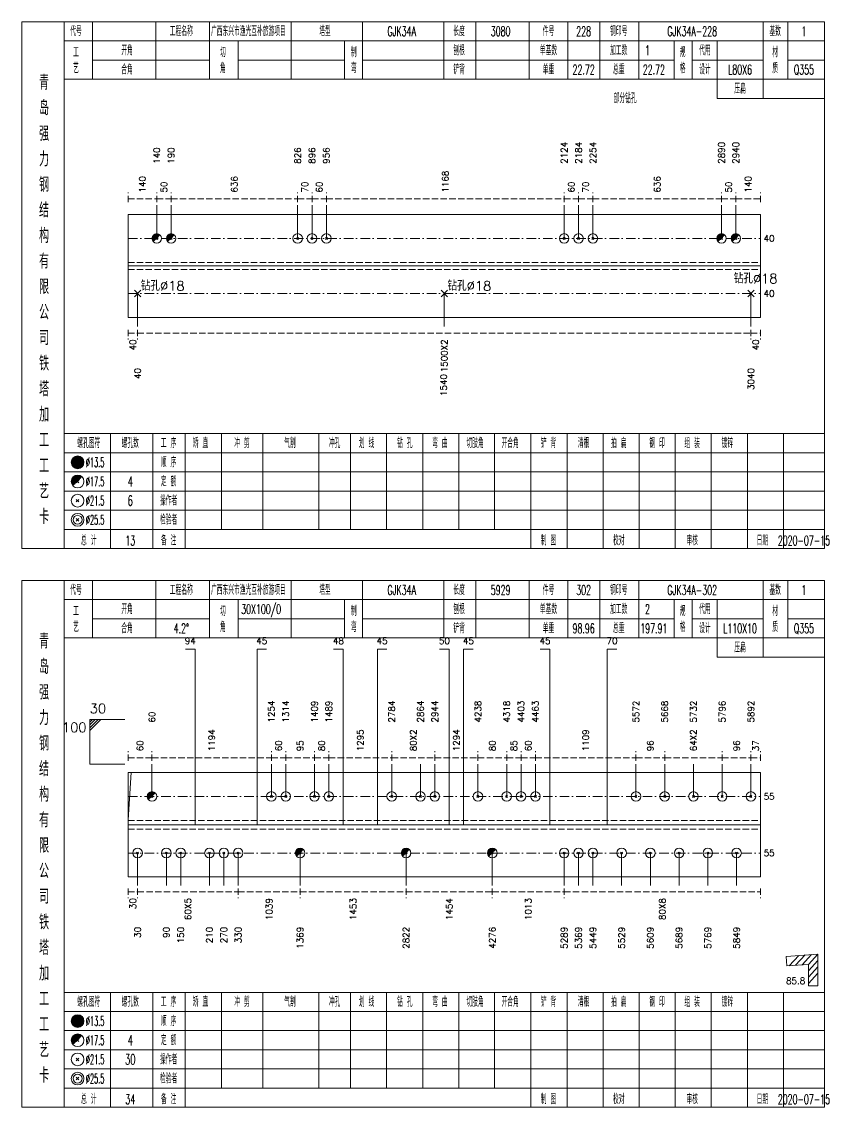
# Model space of a CAD drawing. Extents: x 0 to 2606, y -377 to 6479.
# Drawn here: x 1307 to 1559.9, y 5775 to 6115 of the extents above; entities that cross this region are included whole.
import ezdxf
from ezdxf.enums import TextEntityAlignment as Align

# ---------------------------------------------------------------- set-up
doc = ezdxf.new("R2010")
doc.units = 0
doc.header["$MEASUREMENT"] = 0
doc.linetypes.add('一点画线', pattern=[5.2, 3, -1, 0.2, -1])
doc.linetypes.add('虚线', pattern=[2.75, 2, -0.75])
doc.layers.get('0').update_dxf_attribs({"linetype": 'CONTINUOUS', "lineweight": 25})
for name, color, linetype, lineweight in [('1', 7, 'CONTINUOUS', 25), ('2', 7, 'CONTINUOUS', 25), ('4', 7, 'CONTINUOUS', 25)]:
    doc.layers.add(name, color=color, linetype=linetype, lineweight=lineweight)
doc.styles.get("Standard").update_dxf_attribs({"font": 'simplex.shx', "width": 0.7, "height": 3, "bigfont": 'gbhzfs.shx'})

msp = doc.modelspace()

# ---------------------------------------------------------------- linework, layer by layer
at = {"color": 8, "linetype": '虚线', "lineweight": 9}
for p, q in [((1340.3, 6058.5), (1340.3, 6061.5)), ((1340.3, 6059.5), (1349.3, 6059.5)), ((1349.3, 6058.5), (1349.3, 6061.5)), ((1349.3, 6058.5), (1349.3, 6061.5)), ((1349.3, 6059.5), (1353.8, 6059.5)), ((1353.8, 6058.5), (1353.8, 6061.5)), ((1353.8, 6058.5), (1353.8, 6061.5)), ((1353.8, 6059.5), (1393.43, 6059.5)), ((1393.43, 6058.5), (1393.43, 6061.5)), ((1393.43, 6058.5), (1393.43, 6061.5)), ((1393.43, 6059.5), (1397.93, 6059.5)), ((1397.93, 6058.5), (1397.93, 6061.5)), ((1397.93, 6058.5), (1397.93, 6061.5)), ((1397.93, 6059.5), (1402.43, 6059.5)), ((1402.43, 6058.5), (1402.43, 6061.5)), ((1402.43, 6058.5), (1402.43, 6061.5)), ((1402.43, 6059.5), (1476.91, 6059.5)), ((1476.91, 6058.5), (1476.91, 6061.5)), ((1476.91, 6058.5), (1476.91, 6061.5)), ((1476.91, 6059.5), (1481.41, 6059.5)), ((1481.41, 6058.5), (1481.41, 6061.5)), ((1481.41, 6058.5), (1481.41, 6061.5)), ((1481.41, 6059.5), (1485.91, 6059.5)), ((1485.91, 6058.5), (1485.91, 6061.5)), ((1485.91, 6058.5), (1485.91, 6061.5)), ((1485.91, 6059.5), (1526.18, 6059.5)), ((1526.18, 6058.5), (1526.18, 6061.5)), ((1526.18, 6058.5), (1526.18, 6061.5)), ((1526.18, 6059.5), (1530.68, 6059.5)), ((1530.68, 6058.5), (1530.68, 6061.5)), ((1530.68, 6058.5), (1530.68, 6061.5)), ((1530.68, 6059.5), (1538.4, 6059.5)), ((1538.4, 6058.5), (1538.4, 6061.5)), ((1340.3, 6018.5), (1340.3, 6015.5)), ((1343.3, 6018.5), (1343.3, 6015.5)), ((1343.3, 6018.5), (1343.3, 6015.5)), ((1535.4, 6018.5), (1535.4, 6015.5)), ((1535.4, 6018.5), (1535.4, 6015.5)), ((1538.4, 6018.5), (1538.4, 6015.5)), ((1340.3, 6017.5), (1343.3, 6017.5)), ((1343.3, 6017.5), (1535.4, 6017.5)), ((1535.4, 6017.5), (1538.4, 6017.5)), ((1340.3, 5883.5), (1340.3, 5886.5)), ((1347.8, 5883.5), (1347.8, 5886.5)), ((1347.8, 5883.5), (1347.8, 5886.5)), ((1385.2, 5883.5), (1385.2, 5886.5)), ((1385.2, 5883.5), (1385.2, 5886.5)), ((1389.7, 5883.5), (1389.7, 5886.5)), ((1389.7, 5883.5), (1389.7, 5886.5)), ((1398.7, 5883.5), (1398.7, 5886.5)), ((1398.7, 5883.5), (1398.7, 5886.5)), ((1403.2, 5883.5), (1403.2, 5886.5)), ((1403.2, 5883.5), (1403.2, 5886.5)), ((1422.9, 5883.5), (1422.9, 5886.5)), ((1422.9, 5883.5), (1422.9, 5886.5)), ((1436.4, 5883.5), (1436.4, 5886.5)), ((1436.4, 5883.5), (1436.4, 5886.5)), ((1449.9, 5883.5), (1449.9, 5886.5)), ((1449.9, 5883.5), (1449.9, 5886.5)), ((1458.9, 5883.5), (1458.9, 5886.5)), ((1458.9, 5883.5), (1458.9, 5886.5)), ((1463.4, 5883.5), (1463.4, 5886.5)), ((1463.4, 5883.5), (1463.4, 5886.5)), ((1467.9, 5883.5), (1467.9, 5886.5)), ((1467.9, 5883.5), (1467.9, 5886.5)), ((1499.4, 5883.5), (1499.4, 5886.5)), ((1499.4, 5883.5), (1499.4, 5886.5)), ((1508.4, 5883.5), (1508.4, 5886.5)), ((1508.4, 5883.5), (1508.4, 5886.5)), ((1526.4, 5883.5), (1526.4, 5886.5)), ((1526.4, 5883.5), (1526.4, 5886.5)), ((1535.4, 5883.5), (1535.4, 5886.5)), ((1535.4, 5883.5), (1535.4, 5886.5)), ((1538.4, 5883.5), (1538.4, 5886.5)), ((1340.3, 5884.5), (1347.8, 5884.5)), ((1347.8, 5884.5), (1385.2, 5884.5)), ((1385.2, 5884.5), (1389.7, 5884.5)), ((1389.7, 5884.5), (1398.7, 5884.5)), ((1398.7, 5884.5), (1403.2, 5884.5)), ((1403.2, 5884.5), (1422.9, 5884.5)), ((1422.9, 5884.5), (1436.4, 5884.5)), ((1436.4, 5884.5), (1449.9, 5884.5)), ((1449.9, 5884.5), (1458.9, 5884.5)), ((1458.9, 5884.5), (1463.4, 5884.5)), ((1463.4, 5884.5), (1467.9, 5884.5)), ((1467.9, 5884.5), (1499.4, 5884.5)), ((1499.4, 5884.5), (1508.4, 5884.5)), ((1508.4, 5884.5), (1526.4, 5884.5)), ((1526.4, 5884.5), (1535.4, 5884.5)), ((1535.4, 5884.5), (1538.4, 5884.5)), ((1340.3, 5843.5), (1340.3, 5840.5)), ((1340.3, 5842.5), (1343.3, 5842.5)), ((1343.3, 5843.5), (1343.3, 5840.5)), ((1343.3, 5843.5), (1343.3, 5840.5)), ((1343.3, 5842.5), (1374.8, 5842.5)), ((1374.8, 5843.5), (1374.8, 5840.5)), ((1374.8, 5843.5), (1374.8, 5840.5)), ((1374.8, 5842.5), (1394.2, 5842.5)), ((1394.2, 5843.5), (1394.2, 5840.5)), ((1394.2, 5843.5), (1394.2, 5840.5)), ((1394.2, 5842.5), (1427.4, 5842.5)), ((1427.4, 5843.5), (1427.4, 5840.5)), ((1427.4, 5843.5), (1427.4, 5840.5)), ((1427.4, 5842.5), (1454.4, 5842.5)), ((1454.4, 5843.5), (1454.4, 5840.5)), ((1454.4, 5843.5), (1454.4, 5840.5)), ((1454.4, 5842.5), (1476.9, 5842.5)), ((1476.9, 5843.5), (1476.9, 5840.5)), ((1476.9, 5843.5), (1476.9, 5840.5)), ((1476.9, 5842.5), (1538.4, 5842.5)), ((1538.4, 5843.5), (1538.4, 5840.5))]:
    msp.add_line(p, q, dxfattribs=at)
at = {"color": 7, "linetype": 'Continuous', "lineweight": 13}
for p, q in [((1349.3, 6047.12), (1349.3, 6057.5)), ((1353.8, 6047.12), (1353.8, 6057.5)), ((1393.43, 6047.12), (1393.43, 6057.5)), ((1397.93, 6047.12), (1397.93, 6057.5)), ((1402.43, 6047.12), (1402.43, 6057.5)), ((1476.91, 6047.12), (1476.91, 6057.5)), ((1481.41, 6047.12), (1481.41, 6057.5)), ((1485.91, 6047.12), (1485.91, 6057.5)), ((1526.18, 6047.12), (1526.18, 6057.5)), ((1530.68, 6047.12), (1530.68, 6057.5)), ((1393.13, 6046.82), (1393.73, 6047.43)), ((1393.73, 6046.82), (1393.13, 6047.43)), ((1397.63, 6046.82), (1398.23, 6047.43)), ((1398.23, 6046.82), (1397.63, 6047.43)), ((1402.13, 6046.82), (1402.73, 6047.43)), ((1402.73, 6046.82), (1402.13, 6047.43)), ((1476.61, 6046.82), (1477.21, 6047.43)), ((1477.21, 6046.82), (1476.61, 6047.43)), ((1481.11, 6046.82), (1481.71, 6047.43)), ((1481.71, 6046.82), (1481.11, 6047.43)), ((1485.61, 6046.82), (1486.21, 6047.43)), ((1486.21, 6046.82), (1485.61, 6047.43)), ((1343.3, 6029.88), (1343.3, 6019.5)), ((1439.35, 6029.88), (1439.35, 6019.5)), ((1535.4, 6029.88), (1535.4, 6019.5)), ((1328.3, 5896.5), (1339.3, 5896.5)), ((1328.3, 5882.5), (1328.3, 5896.5)), ((1329.17, 5896.5), (1328.3, 5895.62)), ((1330.05, 5896.5), (1328.3, 5894.75)), ((1330.92, 5896.5), (1328.3, 5893.88)), ((1331.8, 5896.5), (1328.3, 5893)), ((1328.3, 5882.5), (1339.3, 5882.5)), ((1347.8, 5872.36), (1347.8, 5882.5)), ((1385.2, 5872.36), (1385.2, 5882.5)), ((1389.7, 5872.36), (1389.7, 5882.5)), ((1398.7, 5872.36), (1398.7, 5882.5)), ((1403.2, 5872.36), (1403.2, 5882.5)), ((1422.9, 5872.36), (1422.9, 5882.5)), ((1431.9, 5872.36), (1431.9, 5882.5)), ((1436.4, 5872.36), (1436.4, 5882.5)), ((1449.9, 5872.36), (1449.9, 5882.5)), ((1458.9, 5872.36), (1458.9, 5882.5)), ((1463.4, 5872.36), (1463.4, 5882.5)), ((1467.9, 5872.36), (1467.9, 5882.5)), ((1499.4, 5872.36), (1499.4, 5882.5)), ((1508.4, 5872.36), (1508.4, 5882.5)), ((1517.4, 5872.36), (1517.4, 5882.5)), ((1526.4, 5872.36), (1526.4, 5882.5)), ((1535.4, 5872.36), (1535.4, 5882.5)), ((1340.3, 5864.99), (1341.3, 5879.86)), ((1384.9, 5872.06), (1385.5, 5872.66)), ((1385.5, 5872.06), (1384.9, 5872.66)), ((1389.4, 5872.06), (1390, 5872.66)), ((1390, 5872.06), (1389.4, 5872.66)), ((1398.4, 5872.06), (1399, 5872.66)), ((1399, 5872.06), (1398.4, 5872.66)), ((1402.9, 5872.06), (1403.5, 5872.66)), ((1403.5, 5872.06), (1402.9, 5872.66)), ((1422.6, 5872.06), (1423.2, 5872.66)), ((1423.2, 5872.06), (1422.6, 5872.66)), ((1431.6, 5872.06), (1432.2, 5872.66)), ((1432.2, 5872.06), (1431.6, 5872.66)), ((1436.1, 5872.06), (1436.7, 5872.66)), ((1436.7, 5872.06), (1436.1, 5872.66)), ((1449.6, 5872.06), (1450.2, 5872.66)), ((1450.2, 5872.06), (1449.6, 5872.66)), ((1458.6, 5872.06), (1459.2, 5872.66)), ((1459.2, 5872.06), (1458.6, 5872.66)), ((1463.1, 5872.06), (1463.7, 5872.66)), ((1463.7, 5872.06), (1463.1, 5872.66)), ((1467.6, 5872.06), (1468.2, 5872.66)), ((1468.2, 5872.06), (1467.6, 5872.66)), ((1499.1, 5872.06), (1499.7, 5872.66)), ((1499.7, 5872.06), (1499.1, 5872.66)), ((1508.1, 5872.06), (1508.7, 5872.66)), ((1508.7, 5872.06), (1508.1, 5872.66)), ((1517.1, 5872.06), (1517.7, 5872.66)), ((1517.7, 5872.06), (1517.1, 5872.66)), ((1526.1, 5872.06), (1526.7, 5872.66)), ((1526.7, 5872.06), (1526.1, 5872.66)), ((1535.1, 5872.06), (1535.7, 5872.66)), ((1535.7, 5872.06), (1535.1, 5872.66)), ((1343.3, 5854.64), (1343.3, 5844.5)), ((1352.3, 5854.64), (1352.3, 5844.5)), ((1356.8, 5854.64), (1356.8, 5844.5)), ((1365.8, 5854.64), (1365.8, 5844.5)), ((1370.3, 5854.64), (1370.3, 5844.5)), ((1374.8, 5854.64), (1374.8, 5844.5)), ((1394.2, 5854.64), (1394.2, 5844.5)), ((1427.4, 5854.64), (1427.4, 5844.5)), ((1454.4, 5854.64), (1454.4, 5844.5)), ((1476.9, 5854.64), (1476.9, 5844.5)), ((1481.4, 5854.64), (1481.4, 5844.5)), ((1485.9, 5854.64), (1485.9, 5844.5)), ((1494.9, 5854.64), (1494.9, 5844.5)), ((1503.9, 5854.64), (1503.9, 5844.5)), ((1512.9, 5854.64), (1512.9, 5844.5)), ((1521.9, 5854.64), (1521.9, 5844.5)), ((1530.9, 5854.64), (1530.9, 5844.5))]:
    msp.add_line(p, q, dxfattribs=at)
at = {"color": 7, "linetype": 'Continuous', "lineweight": 18}
for p, q in [((1340.3, 6054.62), (1340.3, 6022.38)), ((1340.3, 6054.62), (1538.4, 6054.62)), ((1538.4, 6054.62), (1538.4, 6022.38)), ((1340.3, 6038.5), (1538.4, 6038.5)), ((1340.3, 5879.86), (1340.3, 5847.14)), ((1340.3, 5879.86), (1538.4, 5879.86)), ((1538.4, 5879.86), (1538.4, 5847.14)), ((1340.3, 5863.5), (1538.4, 5863.5))]:
    msp.add_line(p, q, dxfattribs=at)
at = {"color": 3, "linetype": '一点画线', "lineweight": 13}
for p, q in [((1340.3, 6047.12), (1538.4, 6047.12)), ((1340.3, 6029.88), (1538.4, 6029.88)), ((1340.3, 5872.36), (1538.4, 5872.36)), ((1340.3, 5854.64), (1538.4, 5854.64))]:
    msp.add_line(p, q, dxfattribs=at)
at = {"color": 7, "linetype": 'Continuous', "lineweight": 0}
for p, q in [((1349, 6046.82), (1349.6, 6047.43)), ((1349, 6047.43), (1349.6, 6046.82)), ((1353.5, 6046.82), (1354.1, 6047.43)), ((1353.5, 6047.43), (1354.1, 6046.82)), ((1525.88, 6046.82), (1526.48, 6047.43)), ((1525.88, 6047.43), (1526.48, 6046.82)), ((1530.38, 6046.82), (1530.98, 6047.43)), ((1530.38, 6047.43), (1530.98, 6046.82)), ((1347.5, 5872.06), (1348.1, 5872.66)), ((1347.5, 5872.66), (1348.1, 5872.06))]:
    msp.add_line(p, q, dxfattribs=at)
at = {"color": 1, "linetype": '虚线', "lineweight": 18}
for p, q in [((1340.3, 6039.62), (1538.4, 6039.62)), ((1340.3, 6037.38), (1538.4, 6037.38)), ((1340.3, 5864.86), (1538.4, 5864.86)), ((1340.3, 5862.14), (1538.4, 5862.14))]:
    msp.add_line(p, q, dxfattribs=at)
at = {"color": 7, "linetype": 'Continuous', "lineweight": 13}
for centre in [(1349.3, 6047.12), (1353.8, 6047.12), (1393.43, 6047.12), (1397.93, 6047.12), (1402.43, 6047.12), (1476.91, 6047.12), (1481.41, 6047.12), (1485.91, 6047.12), (1526.18, 6047.12), (1530.68, 6047.12), (1347.8, 5872.36), (1385.2, 5872.36), (1389.7, 5872.36), (1398.7, 5872.36), (1403.2, 5872.36), (1422.9, 5872.36), (1431.9, 5872.36), (1436.4, 5872.36), (1449.9, 5872.36), (1458.9, 5872.36), (1463.4, 5872.36), (1467.9, 5872.36), (1499.4, 5872.36), (1508.4, 5872.36), (1517.4, 5872.36), (1526.4, 5872.36), (1535.4, 5872.36)]:
    msp.add_circle(centre, 1.5, dxfattribs=at)
for centre, radius in [((1349.3, 6047.12), 1.35), ((1349.3, 6047.12), 1.2), ((1349.3, 6047.12), 1.05), ((1349.3, 6047.12), 0.9), ((1349.3, 6047.12), 0.75), ((1349.3, 6047.12), 0.6), ((1349.3, 6047.12), 0.45), ((1349.3, 6047.12), 0.3), ((1349.3, 6047.12), 0.15), ((1353.8, 6047.12), 1.35), ((1353.8, 6047.12), 1.2), ((1353.8, 6047.12), 1.05), ((1353.8, 6047.12), 0.9), ((1353.8, 6047.12), 0.75), ((1353.8, 6047.12), 0.6), ((1353.8, 6047.12), 0.45), ((1353.8, 6047.12), 0.3), ((1353.8, 6047.12), 0.15), ((1526.18, 6047.12), 1.35), ((1526.18, 6047.12), 1.2), ((1526.18, 6047.12), 1.05), ((1526.18, 6047.12), 0.9), ((1526.18, 6047.12), 0.75), ((1526.18, 6047.12), 0.6), ((1526.18, 6047.12), 0.45), ((1526.18, 6047.12), 0.3), ((1526.18, 6047.12), 0.15), ((1530.68, 6047.12), 1.35), ((1530.68, 6047.12), 1.2), ((1530.68, 6047.12), 1.05), ((1530.68, 6047.12), 0.9), ((1530.68, 6047.12), 0.75), ((1530.68, 6047.12), 0.6), ((1530.68, 6047.12), 0.45), ((1530.68, 6047.12), 0.3), ((1530.68, 6047.12), 0.15), ((1347.8, 5872.36), 1.35), ((1347.8, 5872.36), 1.2), ((1347.8, 5872.36), 1.05), ((1347.8, 5872.36), 0.9), ((1347.8, 5872.36), 0.75), ((1347.8, 5872.36), 0.6), ((1347.8, 5872.36), 0.45), ((1347.8, 5872.36), 0.3), ((1347.8, 5872.36), 0.15)]:
    msp.add_arc(centre, radius, 45, 225, dxfattribs=at)
at = {"layer": '1', "color": 7, "linetype": 'Continuous', "lineweight": 13}
for p, q in [((1342.3, 6028.88), (1344.3, 6030.88)), ((1342.3, 6030.88), (1344.3, 6028.88)), ((1438.35, 6028.88), (1440.35, 6030.88)), ((1438.35, 6030.88), (1440.35, 6028.88)), ((1534.4, 6028.88), (1536.4, 6030.88)), ((1534.4, 6030.88), (1536.4, 6028.88)), ((1343, 5854.34), (1343.6, 5854.94)), ((1343.6, 5854.34), (1343, 5854.94)), ((1352, 5854.34), (1352.6, 5854.94)), ((1352.6, 5854.34), (1352, 5854.94)), ((1356.5, 5854.34), (1357.1, 5854.94)), ((1357.1, 5854.34), (1356.5, 5854.94)), ((1365.5, 5854.34), (1366.1, 5854.94)), ((1366.1, 5854.34), (1365.5, 5854.94)), ((1370, 5854.34), (1370.6, 5854.94)), ((1370.6, 5854.34), (1370, 5854.94)), ((1374.5, 5854.34), (1375.1, 5854.94)), ((1375.1, 5854.34), (1374.5, 5854.94)), ((1476.6, 5854.34), (1477.2, 5854.94)), ((1477.2, 5854.34), (1476.6, 5854.94)), ((1481.1, 5854.34), (1481.7, 5854.94)), ((1481.7, 5854.34), (1481.1, 5854.94)), ((1485.6, 5854.34), (1486.2, 5854.94)), ((1486.2, 5854.34), (1485.6, 5854.94)), ((1494.6, 5854.34), (1495.2, 5854.94)), ((1495.2, 5854.34), (1494.6, 5854.94)), ((1503.6, 5854.34), (1504.2, 5854.94)), ((1504.2, 5854.34), (1503.6, 5854.94)), ((1512.6, 5854.34), (1513.2, 5854.94)), ((1513.2, 5854.34), (1512.6, 5854.94)), ((1521.6, 5854.34), (1522.2, 5854.94)), ((1522.2, 5854.34), (1521.6, 5854.94)), ((1530.6, 5854.34), (1531.2, 5854.94)), ((1531.2, 5854.34), (1530.6, 5854.94))]:
    msp.add_line(p, q, dxfattribs=at)
at = {"layer": '1', "color": 7, "linetype": 'Continuous', "lineweight": 18}
for p, q in [((1340.3, 6022.38), (1538.4, 6022.38)), ((1340.3, 5847.14), (1538.4, 5847.14))]:
    msp.add_line(p, q, dxfattribs=at)
at = {"layer": '1', "color": 7, "linetype": 'Continuous', "lineweight": 0}
for p, q in [((1393.9, 5854.34), (1394.5, 5854.94)), ((1393.9, 5854.94), (1394.5, 5854.34)), ((1427.1, 5854.34), (1427.7, 5854.94)), ((1427.1, 5854.94), (1427.7, 5854.34)), ((1454.1, 5854.34), (1454.7, 5854.94)), ((1454.1, 5854.94), (1454.7, 5854.34))]:
    msp.add_line(p, q, dxfattribs=at)
at = {"layer": '1', "color": 7, "linetype": 'Continuous', "lineweight": 13}
for centre in [(1343.3, 5854.64), (1352.3, 5854.64), (1356.8, 5854.64), (1365.8, 5854.64), (1370.3, 5854.64), (1374.8, 5854.64), (1394.2, 5854.64), (1427.4, 5854.64), (1454.4, 5854.64), (1476.9, 5854.64), (1481.4, 5854.64), (1485.9, 5854.64), (1494.9, 5854.64), (1503.9, 5854.64), (1512.9, 5854.64), (1521.9, 5854.64), (1530.9, 5854.64)]:
    msp.add_circle(centre, 1.5, dxfattribs=at)
for centre, radius in [((1394.2, 5854.64), 1.35), ((1394.2, 5854.64), 1.2), ((1394.2, 5854.64), 1.05), ((1394.2, 5854.64), 0.9), ((1394.2, 5854.64), 0.75), ((1394.2, 5854.64), 0.6), ((1394.2, 5854.64), 0.45), ((1394.2, 5854.64), 0.3), ((1427.4, 5854.64), 1.35), ((1427.4, 5854.64), 1.2), ((1427.4, 5854.64), 1.05), ((1427.4, 5854.64), 0.9), ((1427.4, 5854.64), 0.75), ((1427.4, 5854.64), 0.6), ((1427.4, 5854.64), 0.45), ((1427.4, 5854.64), 0.3), ((1454.4, 5854.64), 1.35), ((1454.4, 5854.64), 1.2), ((1454.4, 5854.64), 1.05), ((1454.4, 5854.64), 0.9), ((1454.4, 5854.64), 0.75), ((1454.4, 5854.64), 0.6), ((1454.4, 5854.64), 0.45), ((1454.4, 5854.64), 0.3), ((1394.2, 5854.64), 0.15), ((1427.4, 5854.64), 0.15), ((1454.4, 5854.64), 0.15)]:
    msp.add_arc(centre, radius, 45, 225, dxfattribs=at)
at = {"layer": '2', "color": 7, "linetype": 'Continuous', "lineweight": 13}
for p, q in [((1361.3, 5918.5), (1358.3, 5918.5)), ((1361.3, 5863.5), (1361.3, 5918.5)), ((1380.7, 5863.5), (1380.7, 5918.5)), ((1380.7, 5918.5), (1383.7, 5918.5)), ((1407.7, 5918.5), (1404.7, 5918.5)), ((1407.7, 5863.5), (1407.7, 5918.5)), ((1418.4, 5863.5), (1418.4, 5918.5)), ((1418.4, 5918.5), (1421.4, 5918.5)), ((1440.9, 5918.5), (1437.9, 5918.5)), ((1440.9, 5863.5), (1440.9, 5918.5)), ((1445.4, 5863.5), (1445.4, 5918.5)), ((1445.4, 5918.5), (1448.4, 5918.5)), ((1472.4, 5918.5), (1469.4, 5918.5)), ((1472.4, 5863.5), (1472.4, 5918.5)), ((1490.4, 5863.5), (1490.4, 5918.5)), ((1490.4, 5918.5), (1493.4, 5918.5)), ((1556.4, 5823), (1546.43, 5822.27)), ((1546.43, 5822.27), (1546.65, 5819.28)), ((1547.42, 5819.33), (1550.42, 5822.56)), ((1549.41, 5819.48), (1552.41, 5822.71)), ((1551.41, 5819.63), (1554.41, 5822.85)), ((1553.4, 5819.77), (1556.4, 5823)), ((1553.4, 5817.77), (1556.4, 5821)), ((1556.4, 5813), (1556.4, 5823)), ((1546.65, 5819.28), (1553.4, 5819.77)), ((1553.4, 5819.77), (1553.4, 5813)), ((1553.4, 5815.77), (1556.4, 5819)), ((1553.4, 5813.77), (1556.4, 5817)), ((1553.4, 5813), (1556.4, 5813))]:
    msp.add_line(p, q, dxfattribs=at)
at = {"layer": '4', "color": 1, "linetype": 'Continuous', "lineweight": 18}
for p, q in [((1320.3, 5950), (1320.3, 6115)), ((1329.2, 6097), (1329.2, 6115)), ((1349, 6097), (1349, 6115)), ((1365.8, 6097), (1365.8, 6115)), ((1391.4, 6097), (1391.4, 6115)), ((1413.7, 6097), (1413.7, 6115)), ((1439.2, 6097), (1439.2, 6115)), ((1449.2, 6097), (1449.2, 6115)), ((1465.9, 6097), (1465.9, 6115)), ((1478.1, 6097), (1478.1, 6115)), ((1488.1, 6097), (1488.1, 6115)), ((1500.3, 6097), (1500.3, 6115)), ((1539.2, 6091), (1539.2, 6115)), ((1547, 6097), (1547, 6115)), ((1320.3, 6109), (1558.4, 6109)), ((1374.8, 6097), (1374.8, 6109)), ((1408.1, 6097), (1408.1, 6109)), ((1511.4, 6097), (1511.4, 6109)), ((1517, 6097), (1517, 6109)), ((1524.8, 6091), (1524.8, 6109)), ((1329.2, 6103), (1365.8, 6103)), ((1374.8, 6103), (1408.1, 6103)), ((1413.7, 6103), (1511.4, 6103)), ((1517, 6103), (1539.2, 6103)), ((1547, 6103), (1558.4, 6103)), ((1320.3, 6097), (1558.4, 6097)), ((1524.8, 6091), (1558.4, 6091)), ((1320.3, 5986), (1558.4, 5986)), ((1334.8, 5950), (1334.8, 5986)), ((1348.1, 5950), (1348.1, 5986)), ((1358.2, 5950), (1358.2, 5986)), ((1369.6, 5956), (1369.6, 5986)), ((1382.5, 5956), (1382.5, 5986)), ((1400.1, 5956), (1400.1, 5986)), ((1410, 5956), (1410, 5986)), ((1421.3, 5956), (1421.3, 5986)), ((1432.6, 5956), (1432.6, 5986)), ((1443.9, 5956), (1443.9, 5986)), ((1455.1, 5956), (1455.1, 5986)), ((1466.5, 5956), (1466.5, 5986)), ((1477.8, 5956), (1477.8, 5986)), ((1489.1, 5956), (1489.1, 5986)), ((1500.4, 5956), (1500.4, 5986)), ((1511.7, 5956), (1511.7, 5986)), ((1523, 5956), (1523, 5986)), ((1534.3, 5956), (1534.3, 5986)), ((1545.6, 5956), (1545.6, 5986)), ((1320.3, 5980), (1558.4, 5980)), ((1320.3, 5974), (1558.4, 5974)), ((1320.3, 5968), (1558.4, 5968)), ((1320.3, 5962), (1558.4, 5962)), ((1320.3, 5956), (1558.4, 5956)), ((1466.5, 5950), (1466.5, 5956)), ((1477.8, 5950), (1477.8, 5956)), ((1489.1, 5950), (1489.1, 5956)), ((1500.4, 5950), (1500.4, 5956)), ((1511.7, 5950), (1511.7, 5956)), ((1523, 5950), (1523, 5956)), ((1534.3, 5950), (1534.3, 5956)), ((1545.6, 5950), (1545.6, 5956)), ((1320.3, 5775), (1320.3, 5940)), ((1329.2, 5922), (1329.2, 5940)), ((1349, 5922), (1349, 5940)), ((1365.8, 5922), (1365.8, 5940)), ((1391.4, 5922), (1391.4, 5940)), ((1413.7, 5922), (1413.7, 5940)), ((1439.2, 5922), (1439.2, 5940)), ((1449.2, 5922), (1449.2, 5940)), ((1465.9, 5922), (1465.9, 5940)), ((1478.1, 5922), (1478.1, 5940)), ((1488.1, 5922), (1488.1, 5940)), ((1500.3, 5922), (1500.3, 5940)), ((1539.2, 5916), (1539.2, 5940)), ((1547, 5922), (1547, 5940)), ((1320.3, 5934), (1558.4, 5934)), ((1374.8, 5922), (1374.8, 5934)), ((1408.1, 5922), (1408.1, 5934)), ((1511.4, 5922), (1511.4, 5934)), ((1517, 5922), (1517, 5934)), ((1524.8, 5916), (1524.8, 5934)), ((1329.2, 5928), (1365.8, 5928)), ((1374.8, 5928), (1408.1, 5928)), ((1413.7, 5928), (1511.4, 5928)), ((1517, 5928), (1539.2, 5928)), ((1547, 5928), (1558.4, 5928)), ((1320.3, 5922), (1558.4, 5922)), ((1524.8, 5916), (1558.4, 5916)), ((1320.3, 5811), (1558.4, 5811)), ((1334.8, 5775), (1334.8, 5811)), ((1348.1, 5775), (1348.1, 5811)), ((1358.2, 5775), (1358.2, 5811)), ((1369.6, 5781), (1369.6, 5811)), ((1382.5, 5781), (1382.5, 5811)), ((1400.1, 5781), (1400.1, 5811)), ((1410, 5781), (1410, 5811)), ((1421.3, 5781), (1421.3, 5811)), ((1432.6, 5781), (1432.6, 5811)), ((1443.9, 5781), (1443.9, 5811)), ((1455.1, 5781), (1455.1, 5811)), ((1466.5, 5781), (1466.5, 5811)), ((1477.8, 5781), (1477.8, 5811)), ((1489.1, 5781), (1489.1, 5811)), ((1500.4, 5781), (1500.4, 5811)), ((1511.7, 5781), (1511.7, 5811)), ((1523, 5781), (1523, 5811)), ((1534.3, 5781), (1534.3, 5811)), ((1545.6, 5781), (1545.6, 5811)), ((1320.3, 5805), (1558.4, 5805)), ((1320.3, 5799), (1558.4, 5799)), ((1320.3, 5793), (1558.4, 5793)), ((1320.3, 5787), (1558.4, 5787)), ((1320.3, 5781), (1558.4, 5781)), ((1466.5, 5775), (1466.5, 5781)), ((1477.8, 5775), (1477.8, 5781)), ((1489.1, 5775), (1489.1, 5781)), ((1500.4, 5775), (1500.4, 5781)), ((1511.7, 5775), (1511.7, 5781)), ((1523, 5775), (1523, 5781)), ((1534.3, 5775), (1534.3, 5781)), ((1545.6, 5775), (1545.6, 5781))]:
    msp.add_line(p, q, dxfattribs=at)
at = {"layer": '4', "color": 7, "linetype": 'Continuous', "lineweight": 13}
for p, q in [((1324.3, 5976.8), (1324.7, 5977.2)), ((1324.7, 5976.8), (1324.3, 5977.2)), ((1324.1, 5964.6), (1324.9, 5965.4)), ((1324.9, 5964.6), (1324.1, 5965.4)), ((1324.1, 5958.6), (1324.9, 5959.4)), ((1324.9, 5958.6), (1324.1, 5959.4)), ((1324.3, 5801.8), (1324.7, 5802.2)), ((1324.7, 5801.8), (1324.3, 5802.2)), ((1324.1, 5789.6), (1324.9, 5790.4)), ((1324.9, 5789.6), (1324.1, 5790.4)), ((1324.1, 5783.6), (1324.9, 5784.4)), ((1324.9, 5783.6), (1324.1, 5784.4))]:
    msp.add_line(p, q, dxfattribs=at)
at = {"layer": '4', "color": 7, "linetype": 'Continuous', "lineweight": 0}
for p, q in [((1324.1, 5970.6), (1324.9, 5971.4)), ((1324.1, 5971.4), (1324.9, 5970.6)), ((1324.1, 5795.6), (1324.9, 5796.4)), ((1324.1, 5796.4), (1324.9, 5795.6))]:
    msp.add_line(p, q, dxfattribs=at)
at = {"layer": '4', "color": 1, "linetype": 'Continuous', "lineweight": 18}
for points in [[(1307, 6115), (1307, 5950), (1558.4, 5950), (1558.4, 6115)], [(1307, 5940), (1307, 5775), (1558.4, 5775), (1558.4, 5940)]]:
    msp.add_lwpolyline(points, close=True, dxfattribs=at)
at = {"layer": '4', "color": 7, "linetype": 'Continuous', "lineweight": 13}
for centre, radius in [((1324.5, 5977), 2), ((1324.5, 5977), 1.8), ((1324.5, 5977), 1.6), ((1324.5, 5977), 1.4), ((1324.5, 5977), 1.2), ((1324.5, 5977), 1), ((1324.5, 5977), 0.8), ((1324.5, 5977), 0.6), ((1324.5, 5977), 0.4), ((1324.5, 5977), 0.2), ((1324.5, 5971), 2), ((1324.5, 5965), 2), ((1324.5, 5959), 2), ((1324.5, 5959), 1.4), ((1324.5, 5802), 2), ((1324.5, 5802), 1.8), ((1324.5, 5802), 1.6), ((1324.5, 5802), 1.4), ((1324.5, 5802), 1.2), ((1324.5, 5802), 1), ((1324.5, 5802), 0.8), ((1324.5, 5802), 0.6), ((1324.5, 5802), 0.4), ((1324.5, 5802), 0.2), ((1324.5, 5796), 2), ((1324.5, 5790), 2), ((1324.5, 5784), 2), ((1324.5, 5784), 1.4)]:
    msp.add_circle(centre, radius, dxfattribs=at)
for centre, radius in [((1324.5, 5971), 1.8), ((1324.5, 5971), 1.6), ((1324.5, 5971), 1.4), ((1324.5, 5971), 1.2), ((1324.5, 5971), 1), ((1324.5, 5971), 0.8), ((1324.5, 5971), 0.6), ((1324.5, 5971), 0.4), ((1324.5, 5971), 0.2), ((1324.5, 5796), 1.8), ((1324.5, 5796), 1.6), ((1324.5, 5796), 1.4), ((1324.5, 5796), 1.2), ((1324.5, 5796), 1), ((1324.5, 5796), 0.8), ((1324.5, 5796), 0.6), ((1324.5, 5796), 0.4), ((1324.5, 5796), 0.2)]:
    msp.add_arc(centre, radius, 45, 225, dxfattribs=at)

# ---------------------------------------------------------------- texts
at = {"color": 7, "linetype": 'Continuous', "lineweight": 13}
for s, p in [('2124', (1476.91, 6070.5)), ('2184', (1481.41, 6070.5)), ('2254', (1485.91, 6070.5)), ('2890', (1526.18, 6070.5)), ('2940', (1530.68, 6070.5)), ('140', (1349.3, 6070.5)), ('190', (1353.8, 6070.5)), ('826', (1393.43, 6070.5)), ('896', (1397.93, 6070.5)), ('956', (1402.43, 6070.5)), ('1254', (1385.2, 5895.5)), ('1314', (1389.7, 5895.5)), ('1409', (1398.7, 5895.5)), ('1489', (1403.2, 5895.5)), ('2784', (1422.9, 5895.5)), ('2864', (1431.9, 5895.5)), ('2944', (1436.4, 5895.5)), ('4238', (1449.9, 5895.5)), ('4318', (1458.9, 5895.5)), ('4403', (1463.4, 5895.5)), ('4463', (1467.9, 5895.5)), ('5572', (1499.4, 5895.5)), ('5668', (1508.4, 5895.5)), ('5732', (1517.4, 5895.5)), ('5796', (1526.4, 5895.5)), ('5892', (1535.4, 5895.5)), ('60', (1347.8, 5895.5))]:
    msp.add_text(s, height=2, rotation=90, dxfattribs=at).set_placement(p, align=Align.MIDDLE_LEFT)
at = {"color": 8, "linetype": 'Continuous', "lineweight": 9}
for s, p in [('140', (1344.8, 6061.5)), ('636', (1373.62, 6061.5)), ('1168', (1439.67, 6061.5)), ('636', (1506.05, 6061.5)), ('140', (1534.54, 6061.5)), ('50', (1351.55, 6061.5)), ('70', (1395.68, 6061.5)), ('60', (1400.18, 6061.5)), ('60', (1479.16, 6061.5)), ('70', (1483.66, 6061.5)), ('50', (1528.43, 6061.5)), ('1194', (1366.5, 5886.5)), ('1295', (1413.05, 5886.5)), ('80X2', (1429.65, 5886.5)), ('1294', (1443.15, 5886.5)), ('1109', (1483.65, 5886.5)), ('64X2', (1517.4, 5886.5)), ('60', (1344.05, 5886.5)), ('60', (1387.45, 5886.5)), ('95', (1394.2, 5886.5)), ('80', (1400.95, 5886.5)), ('80', (1454.4, 5886.5)), ('85', (1461.15, 5886.5)), ('60', (1465.65, 5886.5)), ('96', (1503.9, 5886.5)), ('96', (1530.9, 5886.5)), ('37', (1536.9, 5886.5))]:
    msp.add_text(s, height=2, rotation=90, dxfattribs=at).set_placement(p, align=Align.MIDDLE_LEFT)
at = {"color": 7, "linetype": 'Continuous', "lineweight": 13}
for s, p in [('40', (1539.4, 6047.12)), ('40', (1539.4, 6029.88)), ('55', (1539.4, 5872.36)), ('55', (1539.4, 5854.64))]:
    msp.add_text(s, height=2, dxfattribs=at).set_placement(p, align=Align.MIDDLE_LEFT)
at = {"color": 8, "linetype": 'Continuous', "lineweight": 9}
for s, p in [('40', (1341.8, 6015.5)), ('1500X2', (1439.35, 6015.5)), ('40', (1536.9, 6015.5)), ('30', (1341.8, 5840.5)), ('60X5', (1359.05, 5840.5)), ('1039', (1384.5, 5840.5)), ('1453', (1410.8, 5840.5)), ('1454', (1440.9, 5840.5)), ('1013', (1465.65, 5840.5)), ('80X8', (1507.65, 5840.5))]:
    msp.add_text(s, height=2, rotation=90, dxfattribs=at).set_placement(p, align=Align.MIDDLE_RIGHT)
at = {"color": 7, "linetype": 'Continuous', "lineweight": 13}
msp.add_text('30', height=3, dxfattribs=at).set_placement((1328.3, 5897.5), align=Align.BOTTOM_LEFT)
msp.add_text('100', height=3, dxfattribs=at).set_placement((1327.3, 5895.5), align=Align.TOP_RIGHT)
at = {"layer": '1', "color": 7, "linetype": 'Continuous', "lineweight": 13}
for p in [(1530.03, 6032.16), (1344.3, 6029.88), (1440.35, 6029.88)]:
    msp.add_text('钻孔%%c18', height=3, dxfattribs=at).set_placement(p, align=Align.BOTTOM_LEFT)
for s, p in [('40', (1343.3, 6006.5)), ('3040', (1535.4, 6006.5)), ('1540', (1439.16, 6004.62)), ('30', (1343.3, 5831.5)), ('90', (1352.3, 5831.5)), ('150', (1356.8, 5831.5)), ('210', (1365.8, 5831.5)), ('270', (1370.3, 5831.5)), ('330', (1374.8, 5831.5)), ('1369', (1394.2, 5831.5)), ('2822', (1427.4, 5831.5)), ('4276', (1454.4, 5831.5)), ('5289', (1476.9, 5831.5)), ('5369', (1481.4, 5831.5)), ('5449', (1485.9, 5831.5)), ('5529', (1494.9, 5831.5)), ('5609', (1503.9, 5831.5)), ('5689', (1512.9, 5831.5)), ('5769', (1521.9, 5831.5)), ('5849', (1530.9, 5831.5))]:
    msp.add_text(s, height=2, rotation=90, dxfattribs=at).set_placement(p, align=Align.MIDDLE_RIGHT)
at = {"layer": '2', "color": 7, "linetype": 'Continuous', "lineweight": 13}
for s, p in [('94', (1359.8, 5919.5)), ('45', (1382.2, 5919.5)), ('48', (1406.2, 5919.5)), ('45', (1419.9, 5919.5)), ('50', (1439.4, 5919.5)), ('45', (1446.9, 5919.5)), ('45', (1470.9, 5919.5)), ('70', (1491.9, 5919.5))]:
    msp.add_text(s, height=2, dxfattribs=at).set_placement(p, align=Align.BOTTOM_CENTER)
msp.add_text('85.8', height=2, dxfattribs=at).set_placement((1552.4, 5813), align=Align.BOTTOM_RIGHT)
at = {"layer": '4', "color": 1, "linetype": 'Continuous', "lineweight": 13}
for s, height, width, p in [('代号', 3, 0.6, (1324, 6112)), ('工程名称', 3, 0.6, (1357, 6112)), ('广西东兴市渔光互补旅游项目', 3, 0.6, (1378, 6112)), ('塔型', 3, 0.6, (1402, 6112)), ('GJK34A', 3, 0.6, (1426, 6112)), ('长度', 3, 0.6, (1444, 6112)), ('3080', 3, 0.6, (1457, 6112)), ('件号', 3, 0.6, (1472, 6112)), ('228', 3, 0.6, (1483, 6112)), ('钢印号', 3, 0.6, (1494, 6112)), ('GJK34A-228', 3, 0.6, (1517, 6112)), ('基数', 3, 0.6, (1543, 6112)), ('1', 3, 0.6, (1552, 6112)), ('工', 3, 0.6, (1324, 6105.4)), ('开角', 3, 0.6, (1340, 6106)), ('切', 3, 0.6, (1370, 6105.4)), ('制', 3, 0.6, (1411, 6105.4)), ('刨根', 3, 0.6, (1444, 6106)), ('单基数', 3, 0.6, (1472, 6106)), ('加工数', 3, 0.6, (1494, 6106)), ('1', 3, 0.6, (1503, 6106)), ('规', 3, 0.6, (1514, 6105.4)), ('代用', 3, 0.6, (1521, 6106)), ('材', 3, 0.6, (1543, 6105.4)), ('艺', 3, 0.6, (1324, 6100.4)), ('合角', 3, 0.6, (1340, 6100)), ('角', 3, 0.6, (1370, 6100.4)), ('弯', 3, 0.6, (1411, 6100.4)), ('铲背', 3, 0.6, (1444, 6100)), ('单重', 3, 0.6, (1472, 6100)), ('22.72', 3, 0.6, (1483, 6100)), ('总重', 3, 0.6, (1494, 6100)), ('22.72', 3, 0.6, (1505, 6100)), ('格', 3, 0.6, (1514, 6100.4)), ('设计', 3, 0.6, (1521, 6100)), ('L80X6', 3, 0.6, (1532, 6100)), ('质', 3, 0.6, (1543, 6100.4)), ('Q355', 3, 0.6, (1552, 6100)), ('青', 4.6, 0.8, (1314, 6096)), ('部分钻孔', 3, 0.6, (1496, 6091)), ('压扁', 3, 0.6, (1532, 6094)), ('岛', 4.6, 0.8, (1314, 6088)), ('强', 4.6, 0.8, (1314, 6080)), ('力', 4.6, 0.8, (1314, 6072)), ('钢', 4.6, 0.8, (1314, 6064)), ('结', 4.6, 0.8, (1314, 6056)), ('构', 4.6, 0.8, (1314, 6048)), ('有', 4.6, 0.8, (1314, 6040)), ('限', 4.6, 0.8, (1314, 6032)), ('公', 4.6, 0.8, (1314, 6024)), ('司', 4.6, 0.8, (1314, 6016)), ('铁', 4.6, 0.8, (1314, 6008)), ('塔', 4.6, 0.8, (1314, 6000)), ('加', 4.6, 0.8, (1314, 5992)), ('工', 4.6, 0.8, (1314, 5984)), ('螺孔图符', 3, 0.6, (1328, 5983)), ('螺孔数', 3, 0.6, (1341, 5983)), ('工 序', 3, 0.6, (1353, 5983)), ('矫 直', 3, 0.6, (1363, 5983)), ('冲 剪', 3, 0.6, (1376, 5983)), ('气割', 3, 0.6, (1391, 5983)), ('冲孔', 3, 0.6, (1405, 5983)), ('划 线', 3, 0.6, (1415, 5983)), ('钻 孔', 3, 0.6, (1427, 5983)), ('弯 曲', 3, 0.6, (1438, 5983)), ('切肢角', 3, 0.6, (1449, 5983)), ('开合角', 3, 0.6, (1460, 5983)), ('铲 背', 3, 0.6, (1472, 5983)), ('清根', 3, 0.6, (1483, 5983)), ('拍 扁', 3, 0.6, (1494, 5983)), ('钢 印', 3, 0.6, (1506, 5983)), ('组 装', 3, 0.6, (1517, 5983)), ('镀锌', 3, 0.6, (1528, 5983)), ('工', 4.6, 0.8, (1314, 5976)), ('%%C13.5', 3, 0.5, (1330, 5977)), ('顺 序', 3, 0.6, (1353, 5977)), ('艺', 4.6, 0.8, (1314, 5968)), ('%%C17.5', 3, 0.5, (1330, 5971)), ('4', 3.2, 0.6, (1341, 5971)), ('定 额', 3, 0.6, (1353, 5971)), ('%%C21.5', 3, 0.5, (1330, 5965)), ('6', 3.2, 0.6, (1341, 5965)), ('操作者', 3, 0.6, (1353, 5965)), ('卡', 4.6, 0.8, (1314, 5960)), ('%%C25.5', 3, 0.5, (1330, 5959)), ('检验者', 3, 0.6, (1353, 5959)), ('总 计', 3, 0.6, (1328, 5952.5)), ('13', 3, 0.6, (1341, 5952.5)), ('备 注', 3, 0.6, (1353, 5952.5)), ('制 图', 3, 0.6, (1472, 5952.5)), ('校对', 3, 0.6, (1494, 5952.5)), ('审核', 3, 0.6, (1517, 5952.5)), ('日期', 3, 0.6, (1539, 5952.5)), ('2020-07-15', 3, 0.6, (1552, 5952.5)), ('代号', 3, 0.6, (1324, 5937)), ('工程名称', 3, 0.6, (1357, 5937)), ('广西东兴市渔光互补旅游项目', 3, 0.6, (1378, 5937)), ('塔型', 3, 0.6, (1402, 5937)), ('GJK34A', 3, 0.6, (1426, 5937)), ('长度', 3, 0.6, (1444, 5937)), ('5929', 3, 0.6, (1457, 5937)), ('件号', 3, 0.6, (1472, 5937)), ('302', 3, 0.6, (1483, 5937)), ('钢印号', 3, 0.6, (1494, 5937)), ('GJK34A-302', 3, 0.6, (1517, 5937)), ('基数', 3, 0.6, (1543, 5937)), ('1', 3, 0.6, (1552, 5937)), ('30X100/0', 3, 0.6, (1382, 5931)), ('工', 3, 0.6, (1324, 5930.4)), ('开角', 3, 0.6, (1340, 5931)), ('切', 3, 0.6, (1370, 5930.4)), ('制', 3, 0.6, (1411, 5930.4)), ('刨根', 3, 0.6, (1444, 5931)), ('单基数', 3, 0.6, (1472, 5931)), ('加工数', 3, 0.6, (1494, 5931)), ('2', 3, 0.6, (1503, 5931)), ('规', 3, 0.6, (1514, 5930.4)), ('代用', 3, 0.6, (1521, 5931)), ('材', 3, 0.6, (1543, 5930.4)), ('艺', 3, 0.6, (1324, 5925.4)), ('合角', 3, 0.6, (1340, 5925)), ('4.2%%d', 3, 0.6, (1357, 5925)), ('角', 3, 0.6, (1370, 5925.4)), ('弯', 3, 0.6, (1411, 5925.4)), ('铲背', 3, 0.6, (1444, 5925)), ('单重', 3, 0.6, (1472, 5925)), ('98.96', 3, 0.6, (1483, 5925)), ('总重', 3, 0.6, (1494, 5925)), ('197.91', 3, 0.6, (1505, 5925)), ('格', 3, 0.6, (1514, 5925.4)), ('设计', 3, 0.6, (1521, 5925)), ('L110X10', 3, 0.6, (1532, 5925)), ('质', 3, 0.6, (1543, 5925.4)), ('Q355', 3, 0.6, (1552, 5925)), ('青', 4.6, 0.8, (1314, 5921)), ('压扁', 3, 0.6, (1532, 5919)), ('岛', 4.6, 0.8, (1314, 5913)), ('强', 4.6, 0.8, (1314, 5905)), ('力', 4.6, 0.8, (1314, 5897)), ('钢', 4.6, 0.8, (1314, 5889)), ('结', 4.6, 0.8, (1314, 5881)), ('构', 4.6, 0.8, (1314, 5873)), ('有', 4.6, 0.8, (1314, 5865)), ('限', 4.6, 0.8, (1314, 5857)), ('公', 4.6, 0.8, (1314, 5849)), ('司', 4.6, 0.8, (1314, 5841)), ('铁', 4.6, 0.8, (1314, 5833)), ('塔', 4.6, 0.8, (1314, 5825)), ('加', 4.6, 0.8, (1314, 5817)), ('工', 4.6, 0.8, (1314, 5809)), ('螺孔图符', 3, 0.6, (1328, 5808)), ('螺孔数', 3, 0.6, (1341, 5808)), ('工 序', 3, 0.6, (1353, 5808)), ('矫 直', 3, 0.6, (1363, 5808)), ('冲 剪', 3, 0.6, (1376, 5808)), ('气割', 3, 0.6, (1391, 5808)), ('冲孔', 3, 0.6, (1405, 5808)), ('划 线', 3, 0.6, (1415, 5808)), ('钻 孔', 3, 0.6, (1427, 5808)), ('弯 曲', 3, 0.6, (1438, 5808)), ('切肢角', 3, 0.6, (1449, 5808)), ('开合角', 3, 0.6, (1460, 5808)), ('铲 背', 3, 0.6, (1472, 5808)), ('清根', 3, 0.6, (1483, 5808)), ('拍 扁', 3, 0.6, (1494, 5808)), ('钢 印', 3, 0.6, (1506, 5808)), ('组 装', 3, 0.6, (1517, 5808)), ('镀锌', 3, 0.6, (1528, 5808)), ('顺 序', 3, 0.6, (1353, 5802)), ('工', 4.6, 0.8, (1314, 5801)), ('%%C13.5', 3, 0.5, (1330, 5802)), ('%%C17.5', 3, 0.5, (1330, 5796)), ('4', 3.2, 0.6, (1341, 5796)), ('定 额', 3, 0.6, (1353, 5796)), ('艺', 4.6, 0.8, (1314, 5793)), ('%%C21.5', 3, 0.5, (1330, 5790)), ('30', 3.2, 0.6, (1341, 5790)), ('操作者', 3, 0.6, (1353, 5790)), ('卡', 4.6, 0.8, (1314, 5785)), ('%%C25.5', 3, 0.5, (1330, 5784)), ('检验者', 3, 0.6, (1353, 5784)), ('总 计', 3, 0.6, (1328, 5777.5)), ('34', 3, 0.6, (1341, 5777.5)), ('备 注', 3, 0.6, (1353, 5777.5)), ('制 图', 3, 0.6, (1472, 5777.5)), ('校对', 3, 0.6, (1494, 5777.5)), ('审核', 3, 0.6, (1517, 5777.5)), ('日期', 3, 0.6, (1539, 5777.5)), ('2020-07-15', 3, 0.6, (1552, 5777.5))]:
    msp.add_text(s, height=height, dxfattribs=dict(at, width=width)).set_placement(p, align=Align.MIDDLE_CENTER)

doc.saveas('drawing.dxf')
